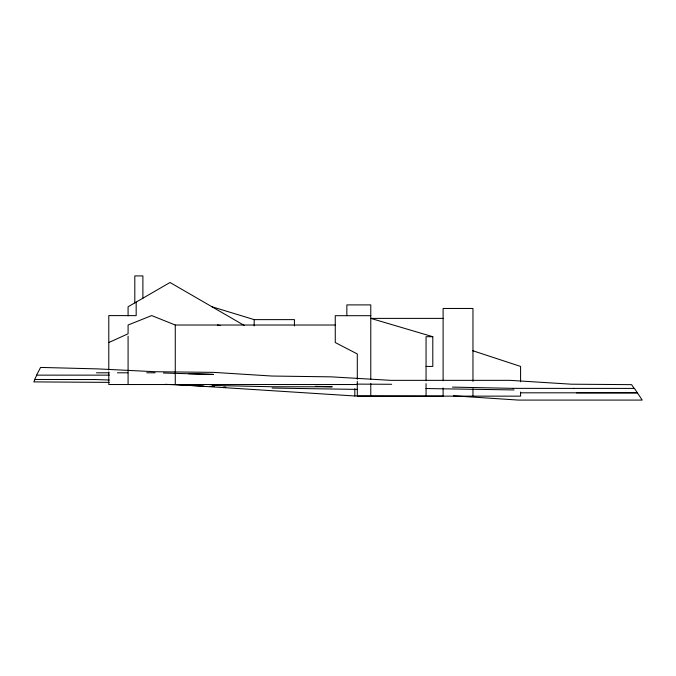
<?xml version="1.0" encoding="UTF-8"?>
<svg xmlns="http://www.w3.org/2000/svg" width="676" height="676" viewBox="0 0 676 676"><rect width="100%" height="100%" fill="white"/><g stroke="black" fill="none" stroke-linecap="round" stroke-linejoin="round"><path stroke-width="1.01" d="M36.741 375.138L34.662 379.557M34.983 379.557L33.8 381.889L109.149 382.379M108.785 342.546L128.085 333.783L128.085 325.021L151.678 315.582L175.27 325.021L335.262 325.021M370.778 315.692L335.262 315.692L335.262 342.546L357.3 353.954L357.3 379.27M443.11 318.388L370.778 318.388L432.801 336.707L432.801 366.426L426.057 366.426M211.934 306.752L254.176 319.621L294.44 319.621L294.44 325.933M432.801 336.707L426.057 336.707L426.057 380.774M96.499 372.806L109.081 372.806M117.421 372.797L127.882 372.797M146.709 372.789L155.083 372.789M109.402 375.138L36.58 375.138L40.568 367.423L97.995 368.902L155.286 371.732L213.751 372.375L272.005 376.042L331.113 376.845L390.711 380.343L509.924 380.343L571.304 384.196L631.621 384.652L634.113 388.404M34.552 379.473L94.496 379.557M357.3 384.526L108.785 384.526L108.785 371.935M573.738 388.404L634.443 388.404L642.2 400.082L518.424 400.082L453.469 395.806M520.486 392.815L637.324 392.815L576.442 392.832M513.185 388.362L573.899 388.404M175.27 325.021L175.27 384.526L354.815 395.984L443.11 396.144L443.11 387.94M356.877 384.112L391.649 384.289M425.956 388.531L514.064 389.942M357.612 389.41L272.073 388.058M452.523 387.103L513.346 388.362M212.011 385.438L271.896 386.748L332.237 386.773L315.396 386.326M188.486 373.735L213.43 374.428L163.415 373.017M94.057 379.473L109.216 380.022M165.231 384.323L203.772 386.064M210.025 386.342L214.216 386.545M223.68 387.035L225.784 387.137M217.376 325.021L220.444 325.536M472.583 350.667L520.579 366.426L520.579 381.796M244.222 325.435L170.022 282.5L128.085 306.777L128.085 315.895M520.579 392.046L520.579 396.144L357.3 396.144L357.3 381.365M472.963 381.374L472.963 308.467L443.11 308.467L443.11 380.774M472.963 388.759L472.963 396.144M426.057 383.63L426.057 396.144M370.778 379.329L370.778 304.901L346.847 304.901L346.847 315.692M370.778 383.529L370.778 396.144M354.815 388.675L354.815 395.984M254.176 319.621L254.176 325.933M142.889 298.209L142.889 275.918L134.803 275.918L134.803 302.89M136.172 302.096L136.172 315.641L108.785 315.582L108.785 369.907M128.085 336.116L128.085 384.526"/></g></svg>
